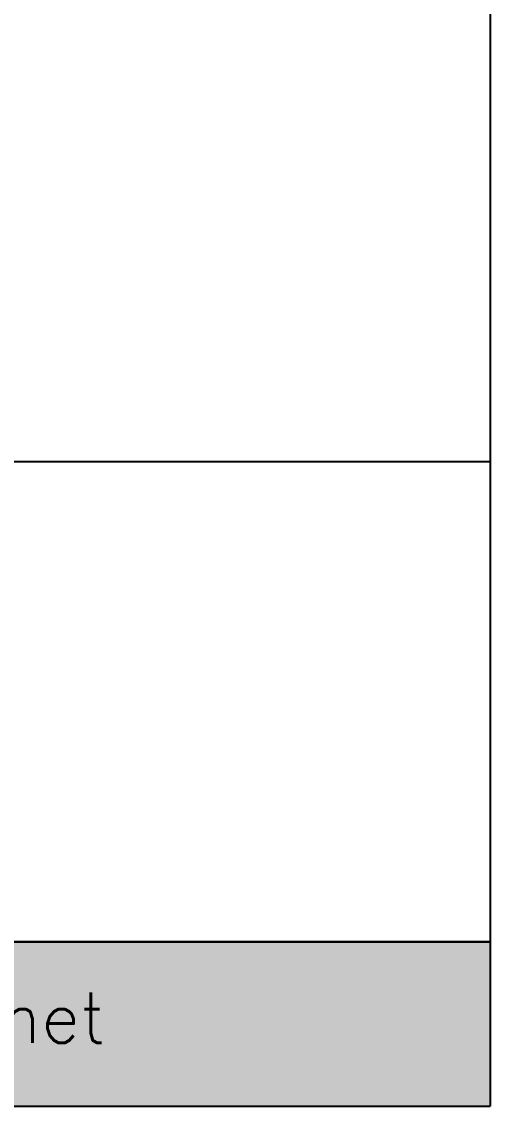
# Model space of a CAD drawing. Header units: millimetres. Extents: x 37301 to 64830, y 24173 to 38860.
# Drawn here: x 62974 to 64830, y 24173 to 28466 of the extents above; entities that cross this region are included whole.
import ezdxf

# ---------------------------------------------------------------- set-up
doc = ezdxf.new("R2010")
doc.units = ezdxf.units.MM
doc.layers.add('www.cad-blocks.net', color=7, linetype='Continuous')
doc.styles.get("Standard").update_dxf_attribs({"font": 'arial.ttf'})

# ---------------------------------------------------------------- blocks, each defined once
blk = doc.blocks.new('FORMAT')
at = {"true_color": 0x546d8e}
h = blk.add_hatch(color=155, dxfattribs=at)
h.set_gradient(color1=(68, 68, 68), color2=(84, 109, 142), tint=1)
h.paths.add_polyline_path([(64830.2, 24172.6), (64830.2, 24823.3), (39819.4, 24823.3), (39819.4, 24172.6)])
h.paths.add_polyline_path([(55201, 24373.7), (64472.4, 24373.7), (64472.4, 24673.7), (55201, 24673.7)], flags=24)
at = {"color": 155, "true_color": 0x546d8e}
for p, q in [((64830.2, 38860.3), (64830.2, 24172.6)), ((39819.4, 26725.3), (64830.2, 26725.3)), ((39819.4, 24823.3), (64830.2, 24823.3)), ((64830.2, 24823.3), (39819.4, 24823.3)), ((39819.4, 24823.3), (64830.2, 24823.3)), ((39819.4, 24172.6), (64830.2, 24172.6))]:
    blk.add_line(p, q, dxfattribs=at)
blk.add_line((39819.4, 24823.3), (64830.2, 24823.3))
blk.add_lwpolyline([(64830.2, 24823.3), (39819.4, 24823.3), (39819.4, 38137.3), (64830.2, 38137.3)], close=True, dxfattribs=at)
at = {"color": 155, "true_color": 0x546d8e, "insert": (55251, 24623.7), "char_height": 200, "attachment_point": 1}
blk.add_mtext_dynamic_manual_height_columns('{\\Fsimplex|c0;\\C7;download more free cad collection at: www.cad-blocks.net}', width=45138.163, gutter_width=12.5, heights=[0], dxfattribs=at)

msp = doc.modelspace()

# ---------------------------------------------------------------- block references
at = {"layer": 'www.cad-blocks.net'}
msp.add_blockref('FORMAT', (0, 0), dxfattribs=at)

doc.saveas('drawing.dxf')
